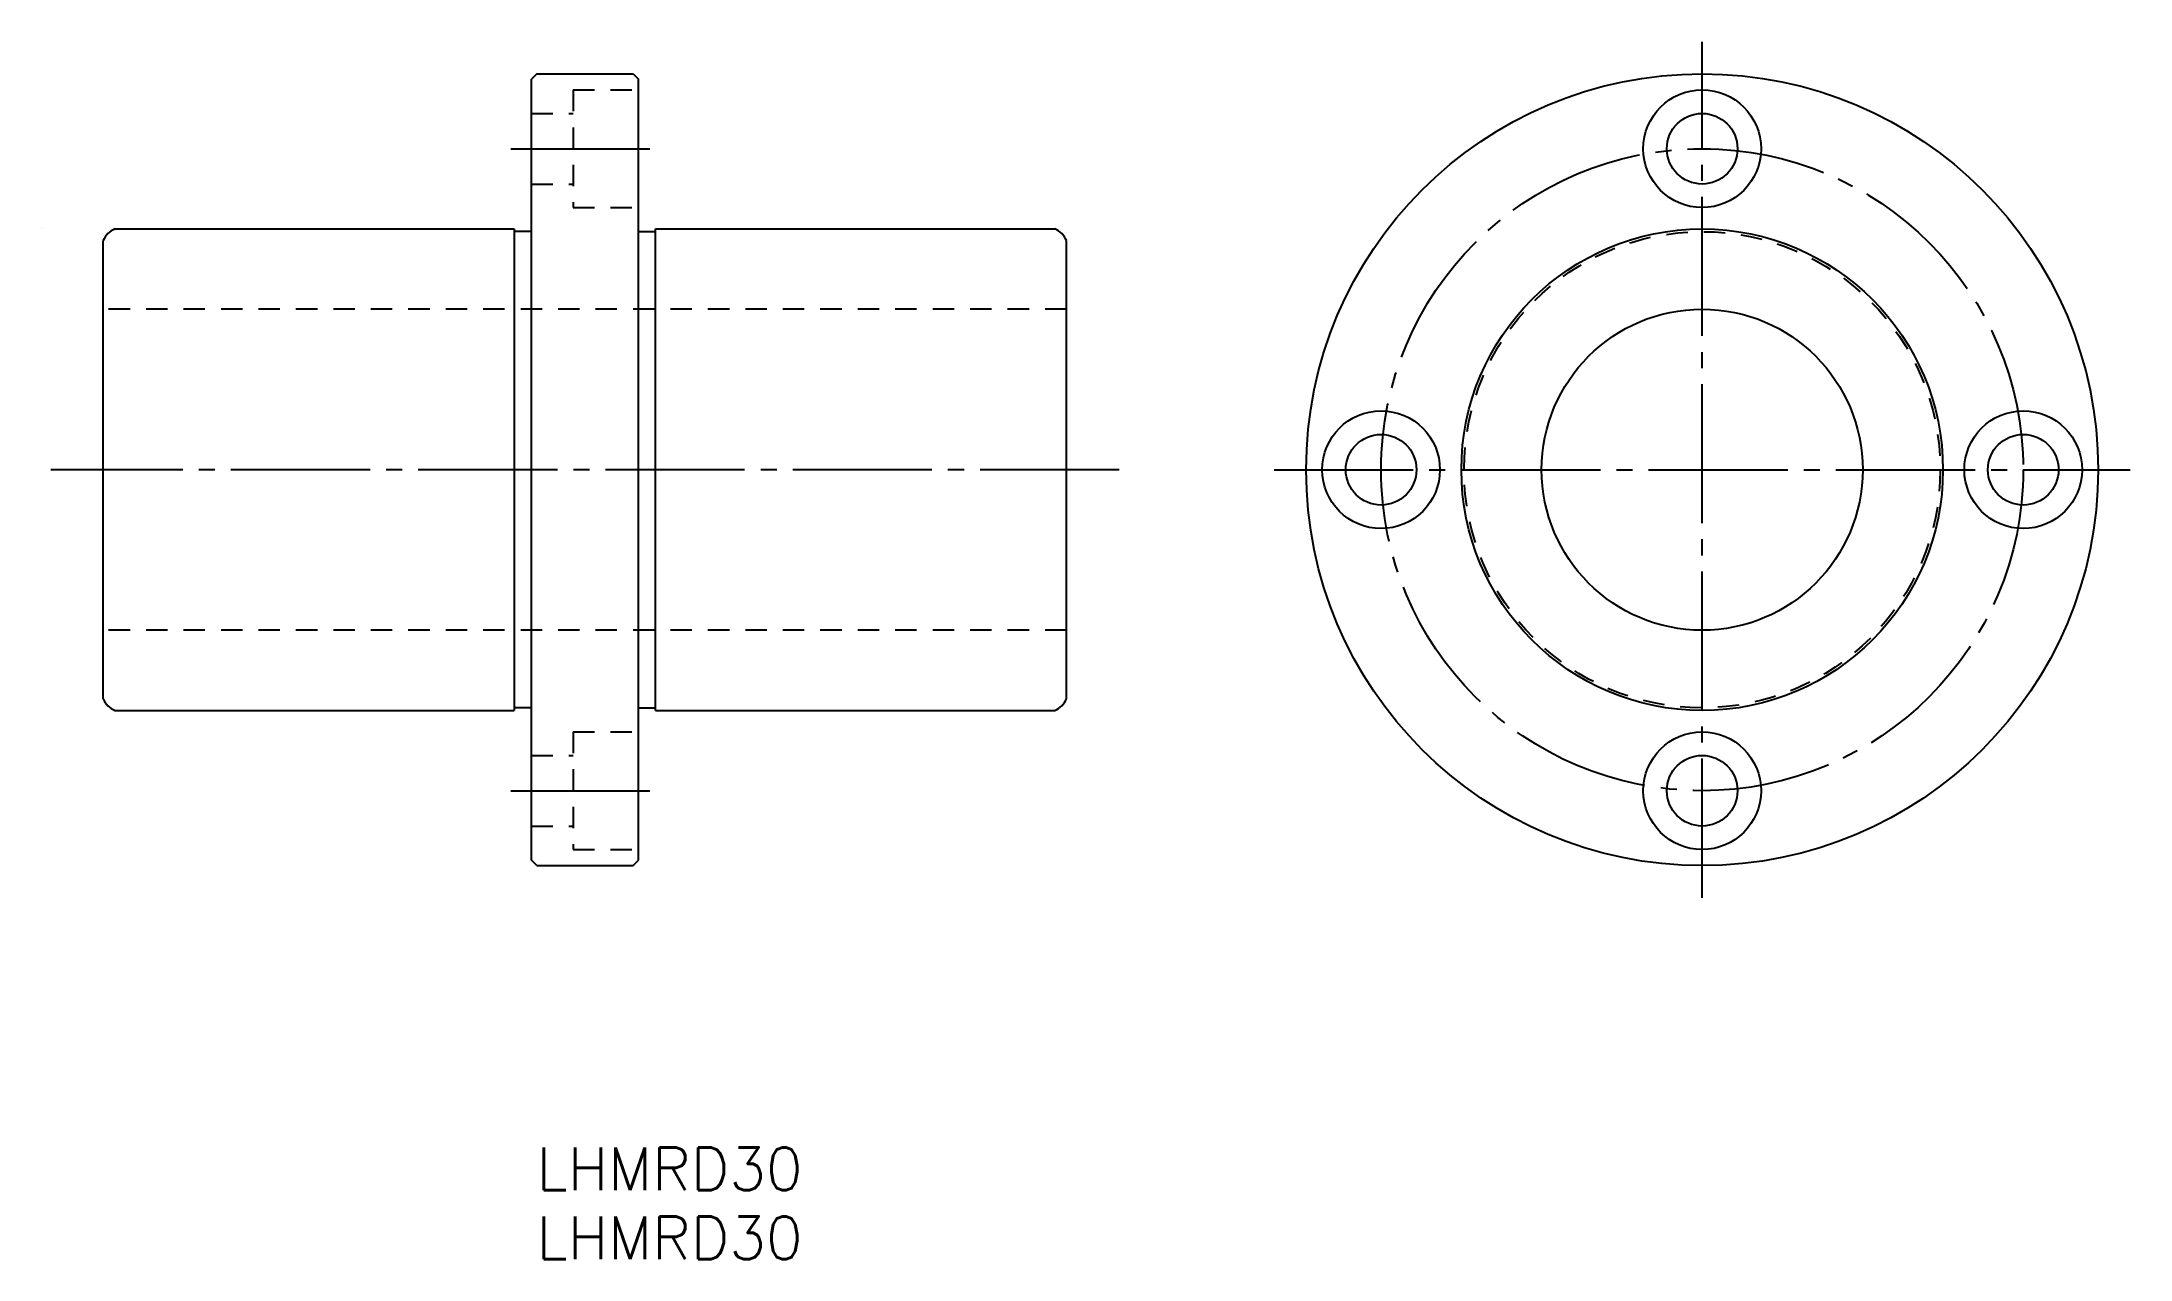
# Model space of a CAD drawing. Extents: x -263 to -68, y 329 to 443.
import ezdxf

# ---------------------------------------------------------------- set-up
doc = ezdxf.new("R2010")
doc.units = 0
doc.linetypes.add('CENTER', pattern=[17.5, 13, -1.5, 1.5, -1.5])
doc.linetypes.add('DASHED', pattern=[3.5, 2, -1.5])
doc.layers.get('0').update_dxf_attribs({"linetype": 'CONTINUOUS'})
doc.layers.add('CENTER', color=1, linetype='CENTER')
doc.styles.get("Standard").update_dxf_attribs({"font": 'txt.shx', "bigfont": '@extfont2.shx'})

msp = doc.modelspace()

# ---------------------------------------------------------------- linework, layer by layer
at = {"color": 7, "linetype": 'CONTINUOUS'}
for p, q in [((-217.21, 439.64), (-217.71, 439.14)), ((-217.71, 366.14), (-217.71, 439.14)), ((-217.21, 439.64), (-208.21, 439.64)), ((-208.21, 439.64), (-207.71, 439.14)), ((-207.71, 366.14), (-207.71, 439.14)), ((-263.46, 425.14), (-263.46, 425.14)), ((-257.71, 381.23), (-257.71, 424.05)), ((-256.62, 425.14), (-219.31, 425.14)), ((-219.31, 425.14), (-219.31, 380.14)), ((-217.71, 424.89), (-219.31, 424.89)), ((-207.71, 424.89), (-206.11, 424.89)), ((-206.11, 425.14), (-168.8, 425.14)), ((-206.11, 380.14), (-206.11, 425.14)), ((-167.71, 381.23), (-167.71, 424.05)), ((-256.62, 380.14), (-219.31, 380.14)), ((-217.71, 380.39), (-219.31, 380.39)), ((-207.71, 380.39), (-206.11, 380.39)), ((-206.11, 380.14), (-168.8, 380.14)), ((-217.21, 365.64), (-217.71, 366.14)), ((-217.21, 365.64), (-208.21, 365.64)), ((-208.21, 365.64), (-207.71, 366.14))]:
    msp.add_line(p, q, dxfattribs=at)
at = {"color": 3, "linetype": 'DASHED'}
for p, q in [((-213.81, 438.14), (-213.81, 427.14)), ((-213.81, 438.14), (-207.71, 438.14)), ((-217.71, 435.94), (-213.81, 435.94)), ((-217.71, 429.34), (-213.81, 429.34)), ((-213.81, 427.14), (-207.71, 427.14)), ((-167.71, 417.64), (-257.71, 417.64)), ((-167.71, 387.64), (-257.71, 387.64)), ((-213.81, 378.14), (-207.71, 378.14)), ((-213.81, 378.14), (-213.81, 367.14)), ((-217.71, 375.94), (-213.81, 375.94)), ((-217.71, 369.34), (-213.81, 369.34)), ((-213.81, 367.14), (-207.71, 367.14))]:
    msp.add_line(p, q, dxfattribs=at)
at = {"color": 7, "linetype": 'CONTINUOUS'}
for centre, radius in [((-108.31, 402.64), 37), ((-108.31, 432.64), 5.5), ((-108.31, 432.64), 3.3), ((-108.31, 402.64), 22.5), ((-108.31, 402.64), 15), ((-138.31, 402.64), 5.5), ((-78.31, 402.64), 5.5), ((-138.31, 402.64), 3.3), ((-78.31, 402.64), 3.3), ((-108.31, 372.64), 5.5), ((-108.31, 372.64), 3.3)]:
    msp.add_circle(centre, radius, dxfattribs=at)
at = {"color": 3, "linetype": 'DASHED'}
msp.add_circle((-108.31, 402.64), 22.25, dxfattribs=at)
at = {"color": 7, "linetype": 'CONTINUOUS'}
for centre, start, end in [((-255.86, 423.29), 112.3316, 157.6684), ((-169.56, 423.29), 22.3316, 67.6684), ((-255.86, 381.99), 202.3316, 247.6684), ((-169.56, 381.99), 292.3316, 337.6684)]:
    msp.add_arc(centre, 2, start, end, dxfattribs=at)
at = {"layer": 'CENTER', "color": 1, "linetype": 'CENTER'}
for p, q in [((-108.31, 362.64), (-108.31, 442.64)), ((-219.63, 432.64), (-205.36, 432.64)), ((-162.78, 402.64), (-262.61, 402.64)), ((-148.31, 402.64), (-68.31, 402.64)), ((-219.63, 372.64), (-205.36, 372.64))]:
    msp.add_line(p, q, dxfattribs=at)
msp.add_circle((-108.31, 402.64), 30, dxfattribs=at)

# ---------------------------------------------------------------- texts
at = {"color": 7, "linetype": 'CONTINUOUS'}
for p in [(-217.22, 335.3), (-217.22, 328.85)]:
    msp.add_text('LHMRD30', height=4, dxfattribs=at).set_placement(p)

doc.saveas('drawing.dxf')
